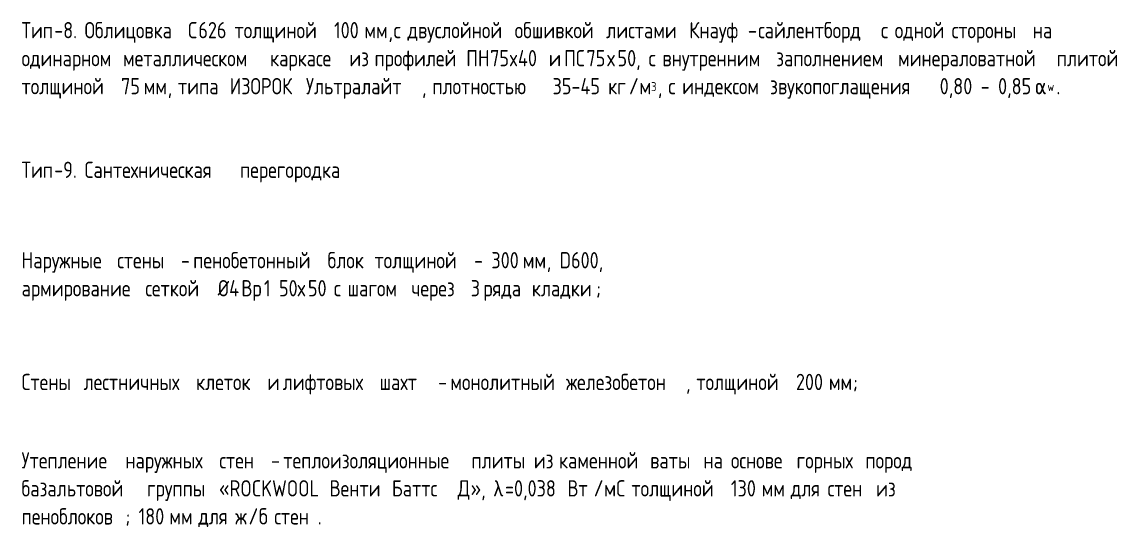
# Model space of a CAD drawing. Header units: millimetres. Extents: x -60946 to 138510, y -262288 to 24501.
# Drawn here: x 82209 to 90279, y -94458 to -90736 of the extents above; entities that cross this region are included whole.
import ezdxf

# ---------------------------------------------------------------- set-up
doc = ezdxf.new("R2010")
doc.units = ezdxf.units.MM
doc.layers.add('Аннотация', color=7, linetype='Continuous', lineweight=20)
doc.styles.add('GOST Common_5', font='', dxfattribs={"width": 0.85, "height": 250})
doc.styles.add('GOST Common_6', font='', dxfattribs={"width": 0.9, "height": 140})
doc.styles.add('GOST Common_7', font='', dxfattribs={"width": 0.9, "height": 120})
doc.styles.add('GOST Common_8', font='', dxfattribs={"width": 0.9, "height": 66.601161})
doc.styles.get('GOST Common_5').set_extended_font_data('GOST Common')
doc.styles.get('GOST Common_6').set_extended_font_data('GOST Common')
doc.styles.get('GOST Common_7').set_extended_font_data('GOST Common')
doc.styles.get('GOST Common_8').set_extended_font_data('GOST Common')

msp = doc.modelspace()

# ---------------------------------------------------------------- texts
at = {"layer": 'Аннотация', "lineweight": 9, "attachment_point": 1}
for s, insert, char_height, width, style in [('Тип', (82206.4568, -90736.5025), 120, 291.493575, 'GOST Common_5'), ('-8. ', (82446.9631, -90736.5025), 120, 271.29105, 'GOST Common_5'), ('Облицовка', (82670.8006, -90736.5025), 120, 877.3668, 'GOST Common_5'), ('\\fGOST Common|b0|i0|c204|p34|;\\W.9;С', (83432.8006, -90736.5025), 120, 92.3544, 'GOST Common_5'), ('626 ', (83509.0006, -90736.5025), 120, 323.2404, 'GOST Common_5'), ('толщиной', (83775.7006, -90736.5025), 120, 813.87315, 'GOST Common_5'), (' 100 ', (84447.2131, -90736.5025), 120, 346.329, 'GOST Common_5'), ('мм', (84732.9631, -90736.5025), 120, 213.56955, 'GOST Common_5'), ('\\fGOST Common|b0|i0|c204|p34|;\\W.9;с', (84947.2756, -90736.5025), 120, 77.924025, 'GOST Common_5'), ('двуслойной', (85049.6693, -90736.5025), 120, 911.9997, 'GOST Common_5'), ('обшивкой', (85840.2443, -90736.5025), 120, 770.582025, 'GOST Common_5'), ('листами', (86514.1381, -90736.5025), 120, 695.544075, 'GOST Common_5'), ('Кнауф', (87126.1193, -90736.5025), 120, 522.379575, 'GOST Common_5'), ('сайлентборд', (87633.3256, -90736.5025), 120, 1050.5313, 'GOST Common_5'), ('\\fGOST Common|b0|i0|c204|p34|;\\W.9;с', (88538.2006, -90736.5025), 120, 77.924025, 'GOST Common_5'), ('одной', (88640.5943, -90736.5025), 120, 461.772, 'GOST Common_5'), ('стороны', (89059.6943, -90736.5025), 120, 678.227625, 'GOST Common_5'), ('на', (89657.3881, -90736.5025), 120, 199.139175, 'GOST Common_5'), ('\\fGOST Common|b0|i0|c204|p34|;\\W.9;,', (84909.1756, -90736.5025), 120, 46.1772, 'GOST Common_5'), ('\\fGOST Common|b0|i0|c204|p34|;\\W.9;-', (87557.1256, -90736.5025), 120, 92.3544, 'GOST Common_5'), ('профилей', (84806.7818, -90942.8775), 120, 773.4681, 'GOST Common_5'), ('ПН', (85483.0568, -90942.8775), 120, 213.56955, 'GOST Common_5'), ('75x40 ', (85659.2693, -90942.8775), 120, 522.379575, 'GOST Common_5'), ('ПС', (86204.5756, -90942.8775), 120, 199.139175, 'GOST Common_5'), ('75', (86368.8818, -90942.8775), 120, 184.7088, 'GOST Common_5'), ('50, ', (86597.4818, -90942.8775), 120, 277.0632, 'GOST Common_5'), ('минераловатной', (88664.4068, -90942.8775), 120, 1370.885625, 'GOST Common_5'), ('плитой', (89833.6006, -90942.8775), 120, 588.7593, 'GOST Common_5'), ('одинарном', (82206.4568, -90942.8775), 120, 860.05035, 'GOST Common_5'), ('металлическом', (82954.1693, -90942.8775), 120, 1266.986925, 'GOST Common_5'), ('каркасе', (84037.6381, -90942.8775), 120, 660.911175, 'GOST Common_5'), ('из', (84621.0443, -90942.8775), 120, 178.93665, 'GOST Common_5'), ('\\fGOST Common|b0|i0|c204|p34|;\\W.9;и', (86090.2756, -90942.8775), 120, 92.3544, 'GOST Common_5'), ('\\fGOST Common|b0|i0|c204|p34|;\\W.9;х', (86521.2818, -90942.8775), 120, 92.3544, 'GOST Common_5'), ('\\fGOST Common|b0|i0|c204|p34|;\\W.9;с', (86826.0818, -90942.8775), 120, 77.924025, 'GOST Common_5'), ('внутренним', (86928.4756, -90942.8775), 120, 969.7212, 'GOST Common_5'), ('заполнением', (87766.6756, -90942.8775), 120, 1041.873075, 'GOST Common_5'), ('толщиной', (82206.4568, -91149.2525), 120, 813.87315, 'GOST Common_5'), (' 75 ', (82877.9693, -91149.2525), 120, 277.0632, 'GOST Common_5'), ('мм', (83106.5693, -91149.2525), 120, 213.56955, 'GOST Common_5'), ('типа', (83358.9818, -91149.2525), 120, 415.5948, 'GOST Common_5'), ('ИЗОРОК', (83739.9818, -91149.2525), 120, 634.9365, 'GOST Common_5'), ('Ультралайт', (84301.9568, -91149.2525), 120, 1036.100925, 'GOST Common_5'), ('плотностью', (85233.0256, -91149.2525), 120, 998.58195, 'GOST Common_5'), (' 35-45 ', (86056.9381, -91149.2525), 120, 571.44285, 'GOST Common_5'), ('кг', (86528.4256, -91149.2525), 120, 184.7088, 'GOST Common_5'), ('\\fGOST Common|b0|i0|c204|p34|;\\W.9;/', (86680.8256, -91149.2525), 120, 92.3544, 'GOST Common_5'), ('\\fGOST Common|b0|i0|c204|p34|;\\W.9;м', (86757.0256, -91149.2525), 120, 106.784775, 'GOST Common_5'), ('\\fGOST Common|b0|i0|c204|p34|;\\W.9;3', (86845.1318, -91179.0159), 66.601161, 60.607575, 'GOST Common_6'), ('\\fGOST Common|b0|i0|c204|p34|;\\W.9;с', (86971.3381, -91149.2525), 120, 77.924025, 'GOST Common_5'), ('индексом', (87073.7318, -91149.2525), 120, 738.8352, 'GOST Common_5'), ('звукопоглащения', (87721.4318, -91149.2525), 120, 1440.151425, 'GOST Common_5'), (' 0,80 - 0,85 ', (88909.6756, -91149.2525), 120, 923.544, 'GOST Common_5'), ('α', (89671.6756, -91149.2525), 120, 112.556925, 'GOST Common_7'), (', ', (83282.7818, -91149.2525), 120, 92.3544, 'GOST Common_5'), (', ', (85156.8256, -91149.2525), 120, 92.3544, 'GOST Common_5'), (', ', (86895.1381, -91149.2525), 120, 92.3544, 'GOST Common_5'), ('\\fGOST Common|b0|i0|c204|p34|;\\W.9;w', (89764.5443, -91179.0159), 66.601161, 80.8101, 'GOST Common_6'), ('\\fGOST Common|b0|i0|c204|p34|;\\W.9;.', (89831.2193, -91149.2525), 120, 40.40505, 'GOST Common_5'), ('Тип', (82206.4568, -91765.3203), 120, 291.493575, 'GOST Common_5'), ('-9. ', (82446.9631, -91765.3203), 120, 271.29105, 'GOST Common_5'), ('Сантехническая', (82670.8006, -91765.3203), 120, 1342.024875, 'GOST Common_5'), ('перегородка', (83816.1818, -91765.3203), 120, 1030.328775, 'GOST Common_5'), ('Наружные', (82206.4568, -92431.4664), 120, 808.101, 'GOST Common_5'), ('стены', (82911.3068, -92431.4664), 120, 493.518825, 'GOST Common_5'), ('пенобетонный', (83470.9006, -92431.4664), 120, 1154.43, 'GOST Common_5'), ('блок', (84461.5006, -92431.4664), 120, 372.303675, 'GOST Common_5'), ('толщиной', (84806.7818, -92431.4664), 120, 813.87315, 'GOST Common_5'), (' - 300 ', (85478.2943, -92431.4664), 120, 510.835275, 'GOST Common_5'), ('мм', (85899.7756, -92431.4664), 120, 213.56955, 'GOST Common_5'), (', D600, ', (86075.9881, -92431.4664), 120, 568.556775, 'GOST Common_5'), (' - ', (83318.5006, -92431.4664), 120, 184.7088, 'GOST Common_5'), ('сеткой', (83118.4756, -92637.8414), 120, 571.44285, 'GOST Common_5'), (' Ø4', (83589.9631, -92637.8414), 120, 285.721425, 'GOST Common_5'), ('Вр', (83825.7068, -92637.8414), 120, 202.02525, 'GOST Common_5'), ('1 50', (83992.3943, -92637.8414), 120, 300.1518, 'GOST Common_5'), ('50 ', (84316.2443, -92637.8414), 120, 230.886, 'GOST Common_5'), (' 3 ', (85454.4818, -92637.8414), 120, 187.594875, 'GOST Common_5'), ('армирование', (82206.4568, -92637.8414), 120, 1059.189525, 'GOST Common_5'), ('\\fGOST Common|b0|i0|c204|p34|;\\W.9;х', (84240.0443, -92637.8414), 120, 92.3544, 'GOST Common_5'), ('\\fGOST Common|b0|i0|c204|p34|;\\W.9;с', (84506.7443, -92637.8414), 120, 77.924025, 'GOST Common_5'), ('шагом', (84609.1381, -92637.8414), 120, 522.379575, 'GOST Common_5'), ('через', (85078.2443, -92637.8414), 120, 455.99985, 'GOST Common_5'), ('ряда', (85609.2631, -92637.8414), 120, 386.73405, 'GOST Common_5'), ('кладки', (85966.4506, -92637.8414), 120, 571.44285, 'GOST Common_5'), ('\\fGOST Common|b0|i0|c204|p34|;\\W.9;;', (86437.9381, -92637.8414), 120, 46.1772, 'GOST Common_5'), ('Стены', (82206.4568, -93328.4276), 120, 507.9492, 'GOST Common_5'), ('лестничных', (82663.6568, -93328.4276), 120, 958.1769, 'GOST Common_5'), ('клеток', (83492.3318, -93328.4276), 120, 588.7593, 'GOST Common_5'), ('\\fGOST Common|b0|i0|c204|p34|;\\W.9;и', (84016.2068, -93328.4276), 120, 92.3544, 'GOST Common_5'), ('лифтовых', (84130.5068, -93328.4276), 120, 819.6453, 'GOST Common_5'), ('шахт', (84844.8818, -93328.4276), 120, 447.341625, 'GOST Common_5'), ('монолитный', (85366.3756, -93328.4276), 120, 987.03765, 'GOST Common_5'), ('железобетон', (86218.8631, -93328.4276), 120, 1070.733825, 'GOST Common_5'), ('толщиной', (87178.5068, -93328.4276), 120, 813.87315, 'GOST Common_5'), (' 200 ', (87850.0193, -93328.4276), 120, 369.4176, 'GOST Common_5'), ('мм', (88154.8193, -93328.4276), 120, 213.56955, 'GOST Common_5'), (' - ', (85213.9756, -93328.4276), 120, 184.7088, 'GOST Common_5'), (', ', (87102.3068, -93328.4276), 120, 92.3544, 'GOST Common_5'), ('\\fGOST Common|b0|i0|c204|p34|;\\W.9;;', (88331.0318, -93328.4276), 120, 46.1772, 'GOST Common_5'), ('Утепление', (82206.4568, -93905.8957), 120, 880.252875, 'GOST Common_5'), ('теплоизоляционные', (84135.2693, -93905.8957), 120, 1633.51845, 'GOST Common_5'), ('из', (85980.7381, -93905.8957), 120, 178.93665, 'GOST Common_5'), ('каменной', (86166.4756, -93905.8957), 120, 767.69595, 'GOST Common_5'), ('наружных', (82970.8381, -93905.8957), 120, 793.670625, 'GOST Common_5'), ('стен', (83663.7818, -93905.8957), 120, 386.73405, 'GOST Common_5'), (' - ', (83982.8693, -93905.8957), 120, 184.7088, 'GOST Common_5'), ('плиты', (85521.1568, -93905.8957), 120, 510.835275, 'GOST Common_5'), ('ваты', (86837.9881, -93905.8957), 120, 430.025175, 'GOST Common_5'), ('на', (87230.8943, -93905.8957), 120, 199.139175, 'GOST Common_5'), ('основе', (87433.3006, -93905.8957), 120, 539.696025, 'GOST Common_5'), ('горных', (87916.6943, -93905.8957), 120, 568.556775, 'GOST Common_5'), ('пород', (88423.9006, -93905.8957), 120, 461.772, 'GOST Common_5'), ('базальтовой', (82206.4568, -94112.2707), 120, 1073.6199, 'GOST Common_5'), ('группы', (83130.3818, -94112.2707), 120, 568.556775, 'GOST Common_5'), (' «ROCKWOOL ', (83599.4881, -94112.2707), 120, 1062.0756, 'GOST Common_5'), ('Венти', (84475.7881, -94112.2707), 120, 510.835275, 'GOST Common_5'), ('Баттс', (84935.3693, -94112.2707), 120, 539.696025, 'GOST Common_5'), ('\\fGOST Common|b0|i0|c204|p34|;\\W.9;Д', (85418.7631, -94112.2707), 120, 118.329075, 'GOST Common_5'), ('», ', (85516.3943, -94112.2707), 120, 199.139175, 'GOST Common_5'), ('\\fGOST Common|b0|i0|c161|p34|;\\W.9;λ', (85680.7006, -94112.2707), 120, 106.784775, 'GOST Common_8'), ('=0,038 ', (85768.8068, -94112.2707), 120, 557.012475, 'GOST Common_5'), ('Вт', (86228.3881, -94112.2707), 120, 233.772075, 'GOST Common_5'), ('\\fGOST Common|b0|i0|c204|p34|;\\W.9;/', (86421.2693, -94112.2707), 120, 92.3544, 'GOST Common_5'), ('\\fGOST Common|b0|i0|c204|p34|;\\W.9;м', (86497.4693, -94112.2707), 120, 106.784775, 'GOST Common_5'), ('C ', (86585.5756, -94112.2707), 120, 138.5316, 'GOST Common_5'), ('толщиной', (86699.8756, -94112.2707), 120, 813.87315, 'GOST Common_5'), (' 130 ', (87371.3881, -94112.2707), 120, 349.215075, 'GOST Common_5'), ('мм', (87659.5193, -94112.2707), 120, 213.56955, 'GOST Common_5'), ('для', (87873.8318, -94112.2707), 120, 282.83535, 'GOST Common_5'), ('стен', (88145.2943, -94112.2707), 120, 386.73405, 'GOST Common_5'), ('из', (88502.4818, -94112.2707), 120, 178.93665, 'GOST Common_5'), ('пеноблоков', (82206.4568, -94318.6457), 120, 926.430075, 'GOST Common_5'), ('; 180 ', (82970.8381, -94318.6457), 120, 392.5062, 'GOST Common_5'), ('\\fGOST Common|b0|i0|c204|p34|;\\W.9;/', (83878.0943, -94318.6457), 120, 92.3544, 'GOST Common_5'), ('\\fGOST Common|b0|i0|c204|p34|;\\W.9;б', (83954.2943, -94318.6457), 120, 92.3544, 'GOST Common_5'), ('мм', (83294.6881, -94318.6457), 120, 213.56955, 'GOST Common_5'), ('для', (83509.0006, -94318.6457), 120, 282.83535, 'GOST Common_5'), ('\\fGOST Common|b0|i0|c204|p34|;\\W.9;ж', (83780.4631, -94318.6457), 120, 118.329075, 'GOST Common_5'), ('стен', (84068.5943, -94318.6457), 120, 386.73405, 'GOST Common_5'), ('\\fGOST Common|b0|i0|c204|p34|;\\W.9;.', (84387.6818, -94318.6457), 120, 40.40505, 'GOST Common_5')]:
    msp.add_mtext(s, dxfattribs=dict(at, insert=insert, char_height=char_height, width=width, style=style))

doc.saveas('drawing.dxf')
